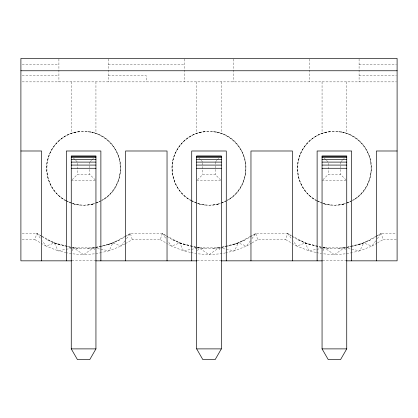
<?xml version="1.0" encoding="UTF-8"?>
<svg xmlns="http://www.w3.org/2000/svg" width="418" height="418" viewBox="0 0 418 418"><rect width="100%" height="100%" fill="white"/><g stroke="black" fill="none" stroke-linecap="round" stroke-linejoin="round"><path stroke-width="0.31" stroke-dasharray="2.09 1.57" d="M22.175 239.629L34.898 239.629L36.841 233.458L40.792 235.606M125.593 243.511L132.302 239.629L160.298 239.629L162.241 233.458L166.192 235.606M252.111 242.863L257.702 239.629L285.698 239.629L287.641 233.458L291.592 235.606M124.716 236.525L112.86 242.968L109.088 250.821L102.159 252.404M250.116 236.525L238.26 242.968L234.488 250.821L226.295 252.691M375.516 236.525L363.66 242.968L359.888 250.821L352.959 252.404M72.178 250.79L73.641 247.874L93.559 247.874L100.2 246.531M197.578 250.79L199.041 247.874L218.959 247.874L225.6 246.531M322.978 250.79L324.441 247.874L344.359 247.874L351 246.531M124.966 240.831L121.115 246.097L109.088 250.821L95.424 248.229M126.508 238.725L130.359 233.458L162.241 233.458C178.857 245.199 200.034 250.805 220.202 247.56M250.366 240.831L246.516 246.097L234.488 250.821L220.824 248.229M251.908 238.725L255.759 233.458L287.641 233.458C304.257 245.199 325.434 250.805 345.602 247.56M375.766 240.831L371.915 246.097L359.888 250.821L346.224 248.229M377.308 238.725L381.159 233.458L396.463 233.458M72.142 179.73L77.429 174.442L89.771 174.442L95.058 179.73M90.21 161.656L91.537 160.334M91.976 159.895L93.736 158.129M197.542 179.73L202.829 174.442L215.171 174.442L220.458 179.73M215.61 161.656L216.937 160.334M217.376 159.895L219.136 158.129M322.942 179.73L328.229 174.442L340.571 174.442L345.858 179.73M341.01 161.656L342.337 160.334M342.776 159.895L344.536 158.129M94.802 247.56L93.559 247.874L83.6 254.666L70.715 253.7L66.932 252.838M220.202 248.109L218.959 247.874L209 254.666L197.4 253.799M345.602 248.109L344.359 247.874L334.4 254.666L322.8 253.799M100.806 246.39C111.575 244.567 121.351 239.436 130.359 233.458L132.302 239.629M226.206 246.39C236.975 244.567 246.751 239.436 255.759 233.458L257.702 239.629M351.606 246.39C360.635 244.718 369.251 241.139 376.884 236.05M377.417 235.726L381.159 233.458L383.102 239.629L396.463 239.629M125.029 243.835L121.115 246.097L112.86 242.968L95.424 247.399M251.552 243.187L246.516 246.097L238.26 242.968L220.824 247.399M376.952 243.187L371.915 246.097L363.66 242.968L346.224 247.399M377.511 242.863L383.102 239.629M125.28 236.222L130.359 233.458M250.68 236.222L255.759 233.458M376.08 236.222L381.159 233.458M75.282 132.187C58.896 135.887 46.351 151.426 46.57 168.271C46.534 181.266 53.823 193.863 65.088 200.337C38.127 184.892 41.962 143.593 71.259 133.358C79.174 130.583 88.026 130.583 95.941 133.358C125.191 142.564 129.188 185.947 102.112 200.337C116.246 192.071 123.514 174.52 119.365 158.688C115.358 144.356 102.567 133.258 87.785 131.482M200.682 132.187C184.296 135.887 171.751 151.426 171.97 168.271C171.934 181.266 179.223 193.863 190.488 200.337C163.527 184.892 167.362 143.593 196.659 133.358C204.574 130.583 213.426 130.583 221.341 133.358C250.591 142.564 254.588 185.947 227.512 200.337C241.646 192.071 248.914 174.52 244.765 158.688C240.758 144.356 227.967 133.258 213.185 131.482M95.941 203.179L100.43 200.865M100.989 200.572C114.636 193.999 122.046 178.011 120.279 163.219C118.048 148.353 106.548 135.693 91.918 132.187M326.082 132.187C309.696 135.887 297.151 151.426 297.37 168.271C297.334 181.266 304.623 193.863 315.888 200.337C288.927 184.892 292.762 143.593 322.059 133.358C329.974 130.583 338.826 130.583 346.741 133.358C375.991 142.564 379.988 185.947 352.912 200.337C367.046 192.071 374.314 174.52 370.165 158.688C366.158 144.356 353.367 133.258 338.585 131.482M221.341 203.179L225.83 200.865M226.389 200.572C240.036 193.999 247.446 178.011 245.679 163.219C243.448 148.353 231.948 135.693 217.318 132.187M346.741 203.179L351.23 200.865M351.789 200.572C365.436 193.999 372.846 178.011 371.079 163.219C368.848 148.353 357.348 135.693 342.718 132.187M96.506 202.923L100.43 201.11M221.906 202.923L225.83 201.11M347.306 202.923L351.23 201.11M79.415 131.482C62.935 133.232 49.324 146.958 46.92 163.219C45.154 178.011 52.563 193.999 66.211 200.572M204.815 131.482C188.335 133.232 174.724 146.958 172.32 163.219C170.554 178.011 177.964 193.999 191.611 200.572M72.361 203.524C79.624 205.755 87.827 206.105 94.97 203.294M95.565 203.049L100.325 201.079M330.215 131.482C313.735 133.232 300.124 146.958 297.72 163.219C295.954 178.011 303.363 193.999 317.011 200.572M197.761 203.524C205.024 205.755 213.227 206.105 220.37 203.294M220.965 203.049L225.725 201.079M323.161 203.524C330.424 205.755 338.627 206.105 345.77 203.294M346.365 203.049L351.125 201.079M108.105 244.661L119.668 239.932M233.505 244.661L245.068 239.932M358.905 244.661L370.468 239.932M70.527 247.085L54.34 242.968L46.084 246.097L42.171 243.835M195.927 247.085L179.74 242.968L171.484 246.097L167.571 243.835M321.327 247.085L305.14 242.968L296.885 246.097L292.971 243.835M87.785 205.06L94.839 203.524M213.185 205.06L220.239 203.524M338.585 205.06L345.639 203.524M91.918 204.35L95.367 203.347M217.318 204.35L220.767 203.347M342.718 204.35L346.167 203.347M95.941 247.54L112.86 242.968M221.341 247.54L238.26 242.968M346.741 247.54L363.66 242.968M101.527 252.55L96.485 253.7L83.6 254.666L73.641 247.874L71.149 247.242M225.668 252.838L221.885 253.7L209 254.666L199.041 247.874L196.549 247.242M352.327 252.55L347.285 253.7L334.4 254.666L324.441 247.874L321.949 247.242M71.776 248.229L58.112 250.821L46.084 246.097L42.234 240.831M72.398 248.109C79.796 248.376 87.404 248.376 94.802 248.109M197.176 248.229L183.512 250.821L171.484 246.097L167.634 240.831M197.798 248.109L199.041 247.874M322.576 248.229L308.912 250.821L296.885 246.097L293.034 240.831M323.198 248.109L324.441 247.874M74.017 132.506L83.6 131.242L93.183 132.506M199.417 132.506L209 131.242L218.583 132.506M324.817 132.506L334.4 131.242L343.983 132.506M93.183 204.036L83.6 205.295L74.017 204.036L71.039 202.803M218.583 204.036L209 205.295L199.417 204.036L196.439 202.803M343.983 204.036L334.4 205.295L324.817 204.036L321.839 202.803M87.728 248.391L95.309 247.608M213.128 248.391L220.709 247.608M338.528 248.391L346.109 247.608M22.191 64.591L58.917 64.591M108.283 64.591L184.317 64.591M359.083 64.591L396.457 64.591M22.191 75.7L58.917 75.7M108.283 75.7L146.3 75.7L146.3 81.871M359.083 75.7L396.457 75.7M22.191 81.871L396.457 81.871M71.259 180.613L95.294 180.613M196.659 180.613L220.694 180.613M322.059 180.613L346.094 180.613M22.175 233.458L36.841 233.458L41.648 236.374M71.844 260.837L95.356 260.837M197.244 260.837L220.756 260.837M322.644 260.837L346.156 260.837M322.691 247.608L330.272 248.391M197.291 247.608L204.872 248.391M71.891 247.608L79.472 248.391M42.187 236.692C51.539 243.01 62.606 246.118 73.641 247.874M324.817 204.036L330.215 205.06M199.417 204.036L204.815 205.06M74.017 204.036L79.415 205.06M315.841 252.404L308.912 250.821L305.14 242.968L292.156 235.914M316.473 252.55L321.515 253.7M190.441 252.404L183.512 250.821L179.74 242.968L166.756 235.914M191.073 252.55L196.115 253.7M66.305 252.691L58.112 250.821L54.34 242.968L41.356 235.914M305.14 242.968L322.059 247.54M179.74 242.968L196.659 247.54M54.34 242.968L71.259 247.54M322.633 203.347L326.082 204.35M197.233 203.347L200.682 204.35M71.833 203.347L75.282 204.35M298.332 239.932L309.895 244.661M172.932 239.932L184.495 244.661M47.532 239.932L59.095 244.661M316.483 200.583L321.243 202.558M191.083 200.583L195.843 202.558M65.683 200.583L70.443 202.558M317.57 201.11L321.494 202.923M191.047 200.593L196.094 202.923M65.647 200.593L70.694 202.923M317.57 200.865L322.059 203.179M192.17 200.865L196.659 203.179M66.77 200.865L71.259 203.179M285.698 239.629L292.407 243.511M160.298 239.629L167.007 243.511M34.898 239.629L41.607 243.511M324.263 158.129L326.024 159.895M326.463 160.334L328.229 162.1L328.229 174.442M198.863 158.129L200.624 159.895M201.063 160.334L202.829 162.1M73.463 158.129L75.224 159.895M75.663 160.334L77.429 162.1L77.429 174.442M287.641 233.458L291.492 238.725M162.241 233.458L166.092 238.725M36.841 233.458L40.692 238.725M344.359 247.874L345.822 250.79M218.959 247.874L220.422 250.79M93.559 247.874L95.022 250.79M359.083 59.037L359.083 81.871M346.741 81.871L346.741 133.358M340.571 162.1L340.571 174.442M322.059 81.871L322.059 133.358M309.717 59.074L309.717 81.871M233.683 59.074L233.683 81.871M221.341 81.871L221.341 133.358M215.171 162.1L215.171 174.442M202.829 162.748L202.829 174.442M196.659 81.871L196.659 133.358M184.317 59.037L184.317 81.871M108.283 59.037L108.283 81.871M95.941 81.871L95.941 133.358M89.771 162.1L89.771 174.442M71.259 81.871L71.259 133.358M58.917 59.037L58.917 81.871"/><path stroke-width="0.63" d="M95.941 348.889L89.771 359.579L77.429 359.579L71.259 348.889L71.259 155.93L95.941 155.93L95.941 348.889L71.259 348.889M221.341 348.889L215.171 359.579L202.829 359.579L196.659 348.889L196.659 155.93L221.341 155.93L221.341 348.889L196.659 348.889M346.741 348.889L340.571 359.579L328.229 359.579L322.059 348.889L322.059 155.93L346.741 155.93L346.741 348.889L322.059 348.889M20.9 70.762L397.1 70.762M20.9 150.992L41.638 150.992L41.638 260.837M397.1 150.992L376.362 150.992L376.362 260.837M71.259 156.348L95.941 156.348M196.659 156.348L221.341 156.348M322.059 156.348L346.741 156.348M71.259 157.581L95.941 157.581M196.659 157.581L221.341 157.581M322.059 157.581L346.741 157.581M71.259 159.54L95.941 159.54M196.659 159.54L221.341 159.54M322.059 159.54L346.741 159.54M71.259 162.1L95.941 162.1M196.659 162.1L221.341 162.1M322.059 162.1L346.741 162.1M71.259 165.073L95.941 165.073M196.659 165.073L221.341 165.073M322.059 165.073L346.741 165.073M71.259 168.271L95.941 168.271M196.659 168.271L221.341 168.271M322.059 168.271L346.741 168.271M71.535 260.837L20.9 260.837L20.9 58.421L397.1 58.421L397.1 260.837L346.465 260.837M95.665 260.837L196.935 260.837M221.065 260.837L322.335 260.837M351.679 260.837L351.679 150.992L317.121 150.992L317.121 260.837M292.438 260.837L292.438 150.992L250.962 150.992L250.962 260.837M226.279 260.837L226.279 150.992L191.721 150.992L191.721 260.837M167.038 260.837L167.038 150.992L125.562 150.992L125.562 260.837M100.879 260.837L100.879 150.992L66.321 150.992L66.321 260.837"/></g></svg>
